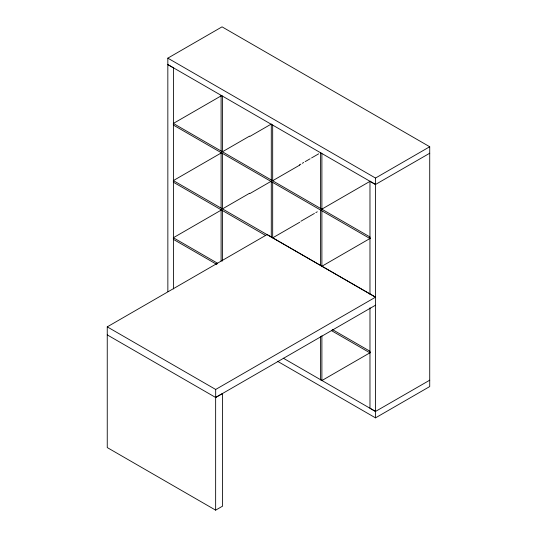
<?xml version="1.0" encoding="UTF-8"?>
<svg xmlns="http://www.w3.org/2000/svg" width="537" height="537" viewBox="0 0 537 537"><rect width="100%" height="100%" fill="white"/><g stroke="black" fill="none" stroke-linecap="round" stroke-linejoin="round"><path stroke-width="0.81" d="M167.859 291.584L167.833 58.15L222.043 26.85L429.721 146.749L429.721 386.559L375.511 417.86L277.481 361.26M173.357 123.45L369.912 236.931L369.912 238.535L173.357 125.054L173.357 123.45L221.788 95.492M222.493 151.743L222.493 96.204L221.103 95.405L221.103 150.937L222.493 151.743L249.604 136.096M265.473 235.381L173.357 182.197L173.357 180.593L221.788 152.629M249.953 136.371L271.353 124.013M222.493 208.886L222.493 153.347L221.103 152.548L221.103 208.081L222.493 208.886L249.604 193.233M216.874 264.466L173.357 239.341L173.357 237.737L221.788 209.772M249.953 193.515L271.353 181.157M299.438 164.94L300.861 164.121M302.291 163.295L303.72 162.469M305.144 161.644L310.138 158.764M311.561 157.938L318.696 153.824M272.675 180.714L272.675 125.175L271.286 124.376L271.286 179.915L272.675 180.714L299.787 165.067M107.252 326.858L267.111 234.568L375.538 297.169L215.679 389.459L107.252 326.858L107.252 447.569L215.646 510.15L222.6 506.136L222.6 393.46L215.646 397.467L107.252 334.887M167.833 58.15L375.511 178.049L429.721 146.749M300.861 221.257L314.42 213.437M315.843 212.612L317.273 211.786M321.885 209.128L321.885 153.589L320.495 152.783L320.495 208.322L321.885 209.128L370.322 181.157M299.787 222.211L272.675 237.857L272.675 182.318L271.286 181.519L271.286 237.052M167.833 64.568L375.511 184.473L429.748 153.22M370.322 238.3L321.885 266.265L321.885 210.732L320.495 209.927L320.495 265.466M215.646 510.15L215.646 397.467L375.538 305.191M320.495 336.645L320.495 379.753L321.885 380.552L370.389 352.547M283.288 358.192L375.511 411.436L429.748 380.183M375.538 297.169L173.357 180.593M167.859 64.621L173.417 67.83L173.417 288.933M173.357 237.737L217.599 263.278M332.202 329.443L369.912 351.218L369.912 352.822L331.47 330.624M375.511 178.049L375.511 184.473M375.511 411.436L375.511 417.86M369.973 294.377L369.973 181.311L375.538 184.52L375.538 411.483L369.973 408.274L369.973 307.775M321.885 335.793L321.885 380.552M222.493 210.491L222.493 261.056M221.103 209.685L221.103 261.083M215.679 389.459L215.679 397.487"/></g></svg>
